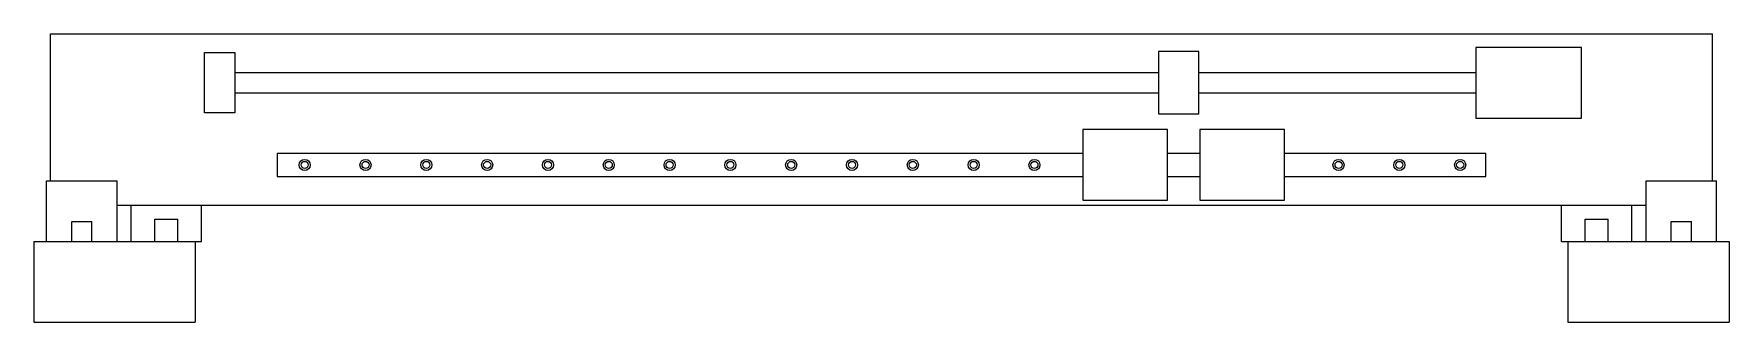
# Model space of a CAD drawing. Header units: millimetres. Extents: x 34 to 275, y 89 to 130.
import ezdxf

# ---------------------------------------------------------------- set-up
doc = ezdxf.new("R2010")
doc.units = ezdxf.units.MM
doc.layers.add('View', color=7, linetype='CONTINUOUS')

msp = doc.modelspace()

# ---------------------------------------------------------------- linework, layer by layer
at = {"layer": 'View'}
for p, q in [((36.58, 109.02), (36.58, 129.87)), ((36.58, 129.87), (272.3, 129.87)), ((272.3, 109.02), (272.3, 129.87)), ((253.72, 127.94), (238.72, 127.94)), ((238.72, 127.94), (238.72, 117.94)), ((253.72, 117.94), (253.72, 127.94)), ((58.44, 118.66), (58.44, 127.23)), ((58.44, 127.23), (62.72, 127.23)), ((62.72, 127.23), (62.72, 118.66)), ((193.72, 127.37), (193.72, 118.52)), ((199.44, 127.37), (193.72, 127.37)), ((199.44, 118.52), (199.44, 127.37)), ((193.72, 124.37), (62.72, 124.37)), ((238.72, 124.37), (199.44, 124.37)), ((62.72, 121.52), (193.72, 121.52)), ((199.44, 121.52), (238.72, 121.52)), ((62.72, 118.66), (58.44, 118.66)), ((193.72, 118.52), (199.44, 118.52)), ((238.72, 117.94), (253.72, 117.94)), ((195.01, 116.3), (183.01, 116.3)), ((183.01, 116.3), (183.01, 106.3)), ((195.01, 106.3), (195.01, 116.3)), ((211.58, 116.3), (199.58, 116.3)), ((199.58, 116.3), (199.58, 106.3)), ((211.58, 106.3), (211.58, 116.3)), ((68.72, 112.94), (68.72, 109.66)), ((183.01, 112.94), (68.72, 112.94)), ((199.58, 112.94), (195.01, 112.94)), ((240.15, 112.94), (211.58, 112.94)), ((240.15, 109.66), (240.15, 112.94)), ((36.01, 109.02), (46.01, 109.02)), ((36.01, 100.44), (36.01, 109.02)), ((46.01, 100.44), (46.01, 109.02)), ((68.72, 109.66), (183.01, 109.66)), ((195.01, 109.66), (199.58, 109.66)), ((211.58, 109.66), (240.15, 109.66)), ((262.87, 109.02), (272.87, 109.02)), ((262.87, 100.44), (262.87, 109.02)), ((272.87, 100.44), (272.87, 109.02)), ((183.01, 106.3), (195.01, 106.3)), ((199.58, 106.3), (211.58, 106.3)), ((46.01, 105.59), (262.87, 105.59)), ((48.01, 105.59), (58.01, 105.59)), ((48.01, 100.44), (48.01, 105.59)), ((51.37, 100.44), (51.37, 103.59)), ((51.37, 103.59), (54.65, 103.59)), ((54.65, 100.44), (54.65, 103.59)), ((58.01, 100.44), (58.01, 105.59)), ((250.87, 105.59), (260.87, 105.59)), ((250.87, 100.44), (250.87, 105.59)), ((254.22, 100.44), (254.22, 103.59)), ((254.22, 103.59), (257.51, 103.59)), ((257.51, 100.44), (257.51, 103.59)), ((260.87, 100.44), (260.87, 105.59)), ((39.58, 100.44), (39.58, 103.3)), ((39.58, 103.3), (42.44, 103.3)), ((42.44, 100.44), (42.44, 103.3)), ((266.44, 100.44), (266.44, 103.3)), ((266.44, 103.3), (269.3, 103.3)), ((269.3, 100.44), (269.3, 103.3)), ((34.22, 100.44), (34.22, 89.02)), ((34.22, 100.44), (57.08, 100.44)), ((57.08, 100.44), (58.01, 100.44)), ((57.08, 100.44), (57.08, 89.02)), ((250.87, 100.44), (251.8, 100.44)), ((251.8, 100.44), (251.8, 89.02)), ((251.8, 100.44), (274.65, 100.44)), ((274.65, 100.44), (274.65, 89.02)), ((34.22, 89.02), (57.08, 89.02)), ((251.8, 89.02), (274.65, 89.02))]:
    msp.add_line(p, q, dxfattribs=at)
for centre, radius in [((72.63, 111.3), 0.786), ((72.63, 111.3), 0.5), ((81.26, 111.3), 0.786), ((81.26, 111.3), 0.5), ((89.88, 111.3), 0.786), ((89.88, 111.3), 0.5), ((98.51, 111.3), 0.786), ((98.51, 111.3), 0.5), ((107.13, 111.3), 0.786), ((107.13, 111.3), 0.5), ((115.76, 111.3), 0.786), ((115.76, 111.3), 0.5), ((124.38, 111.3), 0.786), ((124.38, 111.3), 0.5), ((133.01, 111.3), 0.786), ((133.01, 111.3), 0.5), ((141.63, 111.3), 0.786), ((141.63, 111.3), 0.5), ((150.26, 111.3), 0.786), ((150.26, 111.3), 0.5), ((158.88, 111.3), 0.786), ((158.88, 111.3), 0.5), ((167.51, 111.3), 0.786), ((167.51, 111.3), 0.5), ((176.13, 111.3), 0.786), ((176.13, 111.3), 0.5), ((219.26, 111.3), 0.786), ((219.26, 111.3), 0.5), ((227.88, 111.3), 0.786), ((227.88, 111.3), 0.5), ((236.51, 111.3), 0.786), ((236.51, 111.3), 0.5)]:
    msp.add_circle(centre, radius, dxfattribs=at)

doc.saveas('drawing.dxf')
